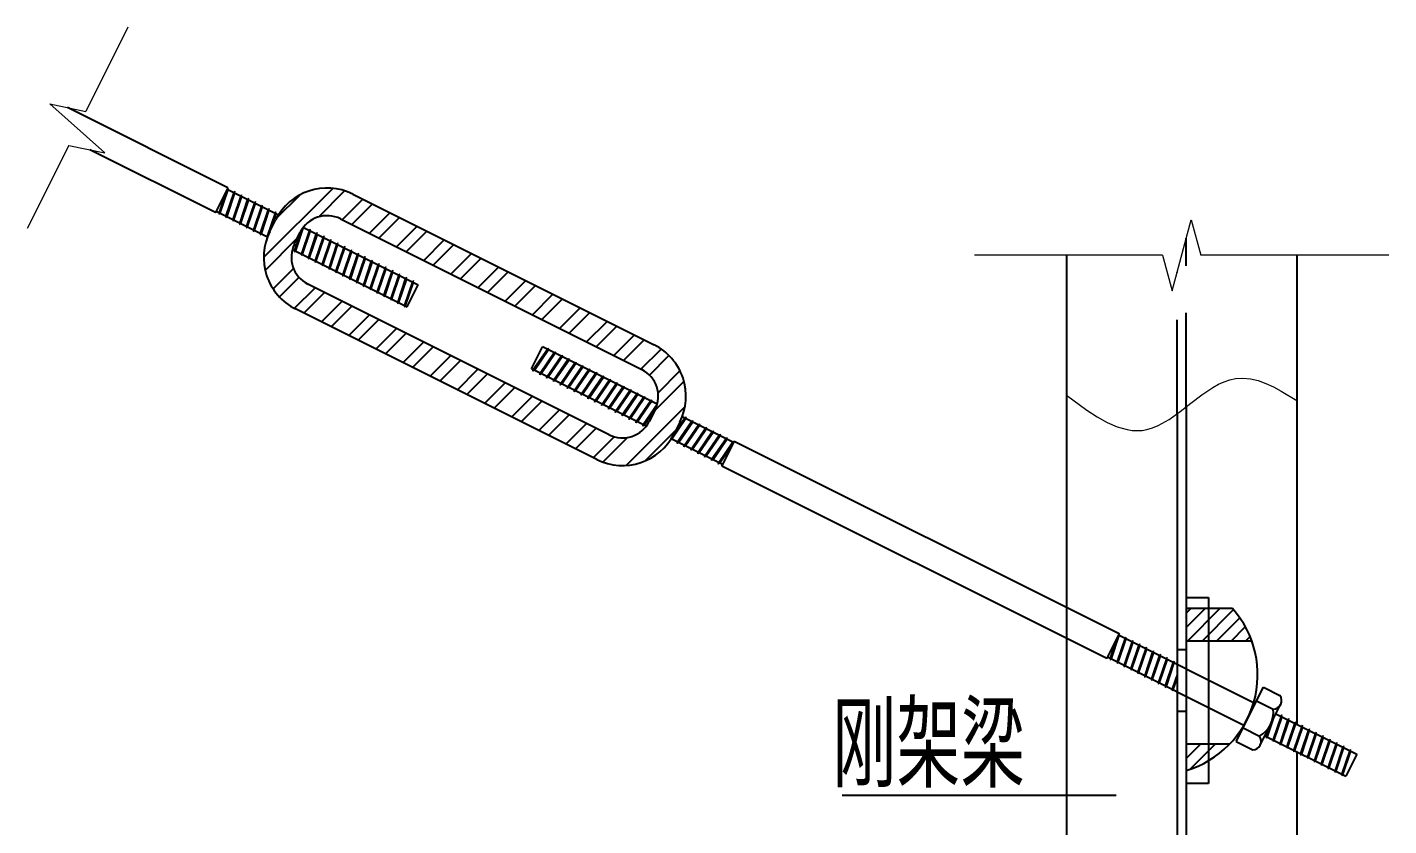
# Model space of a CAD drawing. Extents: x 8844666 to 9156203, y 1662182 to 2655606.
# Drawn here: x 8932728 to 8939976, y 2094473 to 2098723 of the extents above; entities that cross this region are included whole.
import ezdxf
from ezdxf.enums import TextEntityAlignment as Align

# ---------------------------------------------------------------- set-up
doc = ezdxf.new("R2010")
doc.units = 0
doc.header["$LTSCALE"] = 1000
doc.header["$MEASUREMENT"] = 0
doc.linetypes.add('CONTINUOUS1', pattern=[0])
doc.linetypes.add('DASHED', pattern=[0.75, 0.5, -0.25])
for name, color, linetype in [('003_THICK', 7, 'CONTINUOUS1'), ('LAYER4', 4, 'CONTINUOUS'), ('PUB_TEXT', 7, 'CONTINUOUS'), ('刚架', 2, 'CONTINUOUS'), ('填充', 8, 'CONTINUOUS'), ('支撑', 4, 'CONTINUOUS'), ('板', 4, 'CONTINUOUS')]:
    doc.layers.add(name, color=color, linetype=linetype)
doc.layers.add('Z-详图标注', color=3, linetype='CONTINUOUS', lineweight=18)
doc.layers.add('标注', color=4, linetype='CONTINUOUS', lineweight=20)
doc.styles.add('TSSD_DIMENSION', font='atssdeng.shx', dxfattribs={"width": 0.7, "bigfont": 'atssdchn.shx'})

# ---------------------------------------------------------------- blocks, each defined once
blk = doc.blocks.new('*X9')
at = {"layer": '填充', "linetype": 'Continuous'}
for p, q in [((14993658.8, -92297.5), (14993763.4, -92193)), ((14993702.8, -92328.6), (14993804.4, -92227)), ((14993730.5, -92513), (14993882.2, -92361.3)), ((14993747.5, -92421), (14993861.4, -92307)), ((14993582.8, -92797.8), (14993886.9, -92493.7)), ((14993409.9, -92758.6), (14993519.2, -92649.2)), ((14993462.5, -92781), (14993591, -92652.4)), ((14993682.4, -92773.2), (14993840.4, -92615.3))]:
    blk.add_line(p, q, dxfattribs=at)
blk = doc.blocks.new('*X10')
at = {"layer": '填充', "linetype": 'Continuous'}
for p, q in [((14991695.3, -91715.5), (14992053.9, -91356.9)), ((14991979.9, -91505.9), (14992115.8, -91370)), ((14991761.7, -91512), (14991882.3, -91391.4)), ((14992103.2, -91519.7), (14992210.5, -91412.4)), ((14992153.2, -91544.7), (14992247, -91450.9)), ((14991702.2, -91783.6), (14991869.3, -91616.5)), ((14991743.3, -91879.6), (14991849.7, -91773.2)), ((14991776.3, -91921.6), (14991878.4, -91819.5)), ((14991854.6, -91980.4), (14991961.6, -91873.5)), ((14991904.2, -92005.8), (14991957.2, -91952.8))]:
    blk.add_line(p, q, dxfattribs=at)
blk = doc.blocks.new('*X11')
at = {"layer": '填充', "linetype": 'Continuous'}
for p, q in [((14992247, -91450.9), (14992260.5, -91437.4)), ((14992244.6, -91590.4), (14992352, -91483.1)), ((14992294.6, -91615.4), (14992402, -91508.1)), ((14992386, -91661.1), (14992493.4, -91553.8)), ((14992436, -91686.1), (14992543.4, -91578.8)), ((14992527.5, -91731.8), (14992634.8, -91624.5)), ((14992577.5, -91756.8), (14992684.8, -91649.5)), ((14992668.9, -91802.6), (14992776.2, -91695.2)), ((14992718.9, -91827.6), (14992826.2, -91720.2)), ((14992810.3, -91873.3), (14992917.6, -91765.9)), ((14992860.3, -91898.3), (14992967.6, -91790.9)), ((14992951.7, -91944), (14993059.1, -91836.6)), ((14993001.7, -91969), (14993109.1, -91861.6)), ((14991957.2, -91952.8), (14992011.6, -91898.5)), ((14991995.7, -92051.5), (14992103, -91944.2)), ((14993093.2, -92014.7), (14993200.5, -91907.4)), ((14993143.2, -92039.7), (14993250.5, -91932.4)), ((14992045.7, -92076.5), (14992153, -91969.2)), ((14992137.1, -92122.2), (14992244.4, -92014.9)), ((14993234.6, -92085.4), (14993341.9, -91978.1)), ((14993284.6, -92110.4), (14993391.9, -92003.1)), ((14992187.1, -92147.2), (14992294.4, -92039.9)), ((14992278.5, -92192.9), (14992385.8, -92085.6)), ((14993376, -92156.1), (14993483.3, -92048.8)), ((14993426, -92181.1), (14993533.3, -92073.8)), ((14992328.5, -92217.9), (14992435.8, -92110.6)), ((14992419.9, -92263.7), (14992527.2, -92156.3)), ((14993517.4, -92226.8), (14993624.7, -92119.5)), ((14993567.4, -92251.8), (14993674.7, -92144.5)), ((14992469.9, -92288.7), (14992577.2, -92181.3)), ((14992561.3, -92334.4), (14992668.7, -92227)), ((14992611.3, -92359.4), (14992718.7, -92252)), ((14992702.8, -92405.1), (14992810.1, -92297.7)), ((14992752.8, -92430.1), (14992860.1, -92322.7)), ((14992844.2, -92475.8), (14992951.5, -92368.5)), ((14992894.2, -92500.8), (14993001.5, -92393.5)), ((14992985.6, -92546.5), (14993092.9, -92439.2)), ((14993035.6, -92571.5), (14993142.9, -92464.2)), ((14993127, -92617.2), (14993234.4, -92509.9)), ((14993177, -92642.2), (14993284.4, -92534.9)), ((14993268.4, -92687.9), (14993375.8, -92580.6)), ((14993318.4, -92712.9), (14993425.8, -92605.6))]:
    blk.add_line(p, q, dxfattribs=at)
blk = doc.blocks.new('A$C3B5F1999')
at = {"layer": '板', "lineweight": -3}
h = blk.add_hatch(dxfattribs=at)
h.set_pattern_fill('ANSI31', color=256, scale=11.25, style=0)
h.set_pattern_definition([(225, (1544786.093, 1161578.04), (25.25697034, -25.25697034), [])])
h.paths.add_polyline_path([(227.3, 494.1, 0.095394), (160.5, 606.6), (0, 606.6), (0, 494.1)])
h.paths.add_polyline_path([(0, 135.7), (0, 44.9, 0.128822), (150.1, 135.7)])
for p, q in [((0, 645.3), (76.8, 645.3)), ((0, 645.3), (0, 0)), ((76.8, 645.3), (76.8, 0)), ((160.5, 606.6), (0, 606.6)), ((160.5, 606.6), (0, 606.6)), ((227.3, 494.1), (0, 494.1)), ((150.1, 135.7), (0, 135.7)), ((76.8, 0), (0, 0))]:
    blk.add_line(p, q, dxfattribs=at)
blk.add_arc((-98.2, 376.8), 346.1, 286.4909, 41.6183, dxfattribs=at)

msp = doc.modelspace()

# ---------------------------------------------------------------- linework, layer by layer
at = {"layer": '003_THICK'}
msp.add_line((8939163.9, 2094921.2), (8939308.5, 2095210.4), dxfattribs=at)
at = {"layer": 'LAYER4'}
for p, q in [((8934461.8, 2097834.6), (8936065.1, 2097032.9)), ((8934019.4, 2097635.5), (8934050.3, 2097697.5)), ((8934396, 2097702.9), (8935999.3, 2096901.3)), ((8934151, 2097569.7), (8934182, 2097631.6)), ((8935825.7, 2096554), (8934222.3, 2097355.7)), ((8935759.9, 2096422.4), (8934156.5, 2097224.1)), ((8936070.6, 2096687.3), (8936039.7, 2096625.4)), ((8936202.3, 2096621.5), (8936171.3, 2096559.5))]:
    msp.add_line(p, q, dxfattribs=at)
for centre, major_axis, start_param, end_param in [((8934324.6, 2097560.3), (306.7, 1.5), 1.102288, 2.673084), ((8934324.6, 2097560.3), (159.5, 0.8), 1.101915, 2.672711), ((8934293.7, 2097498.3), (306.7, 0.1), 2.677499, 4.248296), ((8934293.7, 2097498.3), (159.5, 1.6), 2.667643, 4.238439), ((8935928, 2096758.6), (-306.7, 2.1), 2.684766, 4.255563), ((8935928, 2096758.6), (159.5, 1.9), -0.475415, 1.095381), ((8935897, 2096696.7), (-159.5, 2.2), 1.1208, 2.691597), ((8935897, 2096696.7), (-306.7, 1), 1.110269, 2.681065)]:
    msp.add_ellipse(centre, major_axis=major_axis, ratio=1, start_param=start_param, end_param=end_param, dxfattribs=at)
at = {"layer": 'PUB_TEXT'}
msp.add_line((8937066.6, 2094635.4), (8938524.8, 2094635.4), dxfattribs=at)
at = {"layer": '刚架', "color": 5, "linetype": 'DASHED'}
for p, q in [((8938897.7, 2096702.6), (8938897.7, 2097600.9)), ((8938848.6, 2096665.4), (8938848.6, 2097417.8)), ((8938259.8, 2095636.3), (8938259.8, 2095471.7)), ((8938848.6, 2095410.9), (8938897.7, 2095410.9)), ((8938848.6, 2095083.8), (8938897.7, 2095083.8))]:
    msp.add_line(p, q, dxfattribs=at)
at = {"layer": '刚架', "linetype": 'Continuous'}
for p, q in [((8938259.8, 2097509.4), (8938259.8, 2095636.3)), ((8939486.5, 2097509.4), (8939486.5, 2095013.8)), ((8938848.6, 2096665.4), (8938848.6, 2091128.9)), ((8938897.7, 2096702.6), (8938897.7, 2091166.2)), ((8938259.8, 2095471.7), (8938259.8, 2093644.5)), ((8939486.5, 2094867.5), (8939486.5, 2093644.5))]:
    msp.add_line(p, q, dxfattribs=at)
at = {"layer": '支撑', "linetype": 'Continuous'}
for p, q in [((8933796.4, 2097868), (8932942, 2098295.2)), ((8933730.6, 2097736.3), (8933061.3, 2098071)), ((8933796.4, 2097868), (8933730.6, 2097736.3)), ((8933792.8, 2097860.7), (8934065.5, 2097724.3)), ((8933734.3, 2097743.6), (8934007, 2097607.3)), ((8934198.5, 2097657.8), (8934809.5, 2097352.3)), ((8934139.9, 2097540.8), (8934751, 2097235.3)), ((8934751, 2097235.3), (8934809.5, 2097352.3)), ((8935412.2, 2096904.7), (8935470.7, 2097021.7)), ((8936081.7, 2096716.2), (8935470.7, 2097021.7)), ((8936023.2, 2096599.2), (8935412.2, 2096904.7)), ((8936487.4, 2096513.4), (8936214.7, 2096649.7)), ((8936428.9, 2096396.3), (8936156.2, 2096532.7)), ((8936491, 2096520.7), (8936425.2, 2096389)), ((8936491, 2096520.7), (8938540.3, 2095496)), ((8936425.2, 2096389), (8938474.5, 2095364.4)), ((8938540.3, 2095496), (8938474.5, 2095364.4)), ((8938536.7, 2095488.7), (8939265.4, 2095124.3)), ((8938478.2, 2095371.7), (8939206.9, 2095007.3)), ((8939308.5, 2095210.4), (8939396.3, 2095166.5)), ((8939272.3, 2095138.1), (8939360.1, 2095094.2)), ((8939291.7, 2094902.5), (8939400.1, 2095119.4)), ((8939375.2, 2095069.5), (8939805.6, 2094854.2)), ((8939200, 2094993.5), (8939287.8, 2094949.6)), ((8939163.9, 2094921.2), (8939251.7, 2094877.3)), ((8939316.7, 2094952.4), (8939747.1, 2094737.2)), ((8939805.6, 2094854.2), (8939747.1, 2094737.2))]:
    msp.add_line(p, q, dxfattribs=at)
for centre, major_axis, start_param, end_param in [((8939359.4, 2095139.8), (-45.6, 0.6), 1.599742, 3.782994), ((8939215.8, 2095076), (-145.4, 3.9), 2.115145, 3.294365), ((8939250.9, 2094922.9), (-45.6, 0.6), 1.599742, 3.782994)]:
    msp.add_ellipse(centre, major_axis=major_axis, ratio=1, start_param=start_param, end_param=end_param, dxfattribs=at)
at = {"layer": '标注'}
for p, q in [((8933264.3, 2098722.8), (8933040.5, 2098275)), ((8933141.6, 2098054.5), (8932848.7, 2098314.3)), ((8932848.7, 2098314.3), (8933040.5, 2098275)), ((8932949.8, 2098093.8), (8932728.5, 2097651.1)), ((8932949.8, 2098093.8), (8933141.6, 2098054.5)), ((8938822.5, 2097320.3), (8938923.8, 2097698.4)), ((8938923.8, 2097698.4), (8938974.5, 2097509.4)), ((8938771.8, 2097509.4), (8937770.7, 2097509.4)), ((8938771.8, 2097509.4), (8938822.5, 2097320.3)), ((8939975.6, 2097509.4), (8938974.5, 2097509.4))]:
    msp.add_line(p, q, dxfattribs=at)
at = {"layer": '标注', "linetype": 'Continuous'}
for p, q in [((8933783.1, 2097841.4), (8933747.8, 2097736.8)), ((8933796.4, 2097868), (8933748.9, 2097727.2)), ((8933797.5, 2097858.3), (8933755.2, 2097733.1)), ((8933826.7, 2097843.7), (8933784.4, 2097718.5)), ((8933833, 2097849.7), (8933785.5, 2097708.9)), ((8933834.1, 2097840), (8933791.8, 2097714.9)), ((8933797.5, 2097858.3), (8933796.4, 2097868)), ((8933863.3, 2097825.4), (8933821, 2097700.3)), ((8933869.6, 2097831.4), (8933822, 2097690.6)), ((8933826.7, 2097843.7), (8933833, 2097849.7)), ((8933870.6, 2097821.7), (8933828.4, 2097696.6)), ((8933834.1, 2097840), (8933833, 2097849.7)), ((8933863.3, 2097825.4), (8933869.6, 2097831.4)), ((8933870.6, 2097821.7), (8933869.6, 2097831.4)), ((8933730.6, 2097736.3), (8933737.9, 2097741.8)), ((8933899.8, 2097807.1), (8933857.6, 2097682)), ((8933906.2, 2097813.1), (8933858.6, 2097672.3)), ((8933907.2, 2097803.4), (8933864.9, 2097678.3)), ((8933936.4, 2097788.8), (8933894.1, 2097663.7)), ((8933942.7, 2097794.8), (8933895.2, 2097654)), ((8933899.8, 2097807.1), (8933906.2, 2097813.1)), ((8933943.8, 2097785.2), (8933901.5, 2097660)), ((8933907.2, 2097803.4), (8933906.2, 2097813.1)), ((8933973, 2097770.6), (8933930.7, 2097645.4)), ((8933979.3, 2097776.5), (8933931.8, 2097635.7)), ((8933936.4, 2097788.8), (8933942.7, 2097794.8)), ((8933980.4, 2097766.9), (8933938.1, 2097641.7)), ((8933943.8, 2097785.2), (8933942.7, 2097794.8)), ((8934009.5, 2097752.3), (8933967.3, 2097627.1)), ((8934015.9, 2097758.3), (8933968.3, 2097617.5)), ((8933973, 2097770.6), (8933979.3, 2097776.5)), ((8934016.9, 2097748.6), (8933974.7, 2097623.4)), ((8933980.4, 2097766.9), (8933979.3, 2097776.5)), ((8934009.5, 2097752.3), (8934015.9, 2097758.3)), ((8934016.9, 2097748.6), (8934015.9, 2097758.3)), ((8933747.8, 2097736.8), (8933748.9, 2097727.2)), ((8933748.9, 2097727.2), (8933755.2, 2097733.1)), ((8933784.4, 2097718.5), (8933785.5, 2097708.9)), ((8933785.5, 2097708.9), (8933791.8, 2097714.9)), ((8933821, 2097700.3), (8933822, 2097690.6)), ((8933822, 2097690.6), (8933828.4, 2097696.6)), ((8933857.6, 2097682), (8933858.6, 2097672.3)), ((8933858.6, 2097672.3), (8933864.9, 2097678.3)), ((8934046.1, 2097734), (8934003.9, 2097608.8)), ((8934052.4, 2097740), (8934011.1, 2097617.6)), ((8934053.5, 2097730.3), (8934025.9, 2097648.6)), ((8934046.1, 2097734), (8934052.4, 2097740)), ((8934053.5, 2097730.3), (8934052.4, 2097740)), ((8933894.1, 2097663.7), (8933895.2, 2097654)), ((8933895.2, 2097654), (8933901.5, 2097660)), ((8933930.7, 2097645.4), (8933931.8, 2097635.7)), ((8933931.8, 2097635.7), (8933938.1, 2097641.7)), ((8933967.3, 2097627.1), (8933968.3, 2097617.5)), ((8933968.3, 2097617.5), (8933974.7, 2097623.4)), ((8934003.9, 2097608.8), (8934004.7, 2097601.1)), ((8934183.6, 2097634.6), (8934150.1, 2097535.7)), ((8934193.3, 2097650.8), (8934151.2, 2097526)), ((8934199.8, 2097657.2), (8934157.5, 2097532)), ((8934229, 2097642.6), (8934186.7, 2097517.4)), ((8934235.3, 2097648.5), (8934187.8, 2097507.7)), ((8934236.4, 2097638.9), (8934194.1, 2097513.7)), ((8934199.8, 2097657.2), (8934199.6, 2097659.2)), ((8934265.5, 2097624.3), (8934223.3, 2097499.1)), ((8934271.9, 2097630.3), (8934224.3, 2097489.4)), ((8934229, 2097642.6), (8934235.3, 2097648.5)), ((8934272.9, 2097620.6), (8934230.7, 2097495.4)), ((8934236.4, 2097638.9), (8934235.3, 2097648.5)), ((8934302.1, 2097606), (8934259.9, 2097480.8)), ((8934308.5, 2097612), (8934260.9, 2097471.2)), ((8934265.5, 2097624.3), (8934271.9, 2097630.3)), ((8934309.5, 2097602.3), (8934267.2, 2097477.1)), ((8934272.9, 2097620.6), (8934271.9, 2097630.3)), ((8934302.1, 2097606), (8934308.5, 2097612)), ((8934309.5, 2097602.3), (8934308.5, 2097612)), ((8934150.1, 2097535.7), (8934151.2, 2097526)), ((8934151.2, 2097526), (8934157.5, 2097532)), ((8934338.7, 2097587.7), (8934296.4, 2097462.5)), ((8934345, 2097593.7), (8934297.5, 2097452.9)), ((8934346.1, 2097584), (8934303.8, 2097458.9)), ((8934375.3, 2097569.4), (8934333, 2097444.3)), ((8934381.6, 2097575.4), (8934334.1, 2097434.6)), ((8934338.7, 2097587.7), (8934345, 2097593.7)), ((8934382.6, 2097565.7), (8934340.4, 2097440.6)), ((8934346.1, 2097584), (8934345, 2097593.7)), ((8934411.8, 2097551.1), (8934369.6, 2097426)), ((8934418.2, 2097557.1), (8934370.6, 2097416.3)), ((8934375.3, 2097569.4), (8934381.6, 2097575.4)), ((8934419.2, 2097547.4), (8934377, 2097422.3)), ((8934382.6, 2097565.7), (8934381.6, 2097575.4)), ((8934448.4, 2097532.8), (8934406.1, 2097407.7)), ((8934454.7, 2097538.8), (8934407.2, 2097398)), ((8934411.8, 2097551.1), (8934418.2, 2097557.1)), ((8934455.8, 2097529.2), (8934413.5, 2097404)), ((8934419.2, 2097547.4), (8934418.2, 2097557.1)), ((8934448.4, 2097532.8), (8934454.7, 2097538.8)), ((8934455.8, 2097529.2), (8934454.7, 2097538.8)), ((8934186.7, 2097517.4), (8934187.8, 2097507.7)), ((8934187.8, 2097507.7), (8934194.1, 2097513.7)), ((8934223.3, 2097499.1), (8934224.3, 2097489.4)), ((8934224.3, 2097489.4), (8934230.7, 2097495.4)), ((8934259.9, 2097480.8), (8934260.9, 2097471.2)), ((8934260.9, 2097471.2), (8934267.2, 2097477.1)), ((8934296.4, 2097462.5), (8934297.5, 2097452.9)), ((8934297.5, 2097452.9), (8934303.8, 2097458.9)), ((8934485, 2097514.6), (8934442.7, 2097389.4)), ((8934491.3, 2097520.5), (8934443.8, 2097379.7)), ((8934492.4, 2097510.9), (8934450.1, 2097385.7)), ((8934521.6, 2097496.3), (8934479.3, 2097371.1)), ((8934527.9, 2097502.2), (8934480.3, 2097361.4)), ((8934485, 2097514.6), (8934491.3, 2097520.5)), ((8934528.9, 2097492.6), (8934486.7, 2097367.4)), ((8934492.4, 2097510.9), (8934491.3, 2097520.5)), ((8934558.1, 2097478), (8934515.9, 2097352.8)), ((8934564.5, 2097484), (8934516.9, 2097343.2)), ((8934521.6, 2097496.3), (8934527.9, 2097502.2)), ((8934565.5, 2097474.3), (8934523.2, 2097349.1)), ((8934528.9, 2097492.6), (8934527.9, 2097502.2)), ((8934594.7, 2097459.7), (8934552.4, 2097334.5)), ((8934601, 2097465.7), (8934553.5, 2097324.9)), ((8934558.1, 2097478), (8934564.5, 2097484)), ((8934602.1, 2097456), (8934559.8, 2097330.8)), ((8934565.5, 2097474.3), (8934564.5, 2097484)), ((8934594.7, 2097459.7), (8934601, 2097465.7)), ((8934602.1, 2097456), (8934601, 2097465.7)), ((8934333, 2097444.3), (8934334.1, 2097434.6)), ((8934334.1, 2097434.6), (8934340.4, 2097440.6)), ((8934369.6, 2097426), (8934370.6, 2097416.3)), ((8934370.6, 2097416.3), (8934377, 2097422.3)), ((8934406.1, 2097407.7), (8934407.2, 2097398)), ((8934407.2, 2097398), (8934413.5, 2097404)), ((8934442.7, 2097389.4), (8934443.8, 2097379.7)), ((8934443.8, 2097379.7), (8934450.1, 2097385.7)), ((8934631.3, 2097441.4), (8934589, 2097316.3)), ((8934637.6, 2097447.4), (8934590.1, 2097306.6)), ((8934638.7, 2097437.7), (8934596.4, 2097312.6)), ((8934667.8, 2097423.1), (8934625.6, 2097298)), ((8934674.2, 2097429.1), (8934626.6, 2097288.3)), ((8934631.3, 2097441.4), (8934637.6, 2097447.4)), ((8934675.2, 2097419.4), (8934633, 2097294.3)), ((8934638.7, 2097437.7), (8934637.6, 2097447.4)), ((8934704.4, 2097404.8), (8934662.2, 2097279.7)), ((8934710.7, 2097410.8), (8934663.2, 2097270)), ((8934667.8, 2097423.1), (8934674.2, 2097429.1)), ((8934711.8, 2097401.1), (8934669.5, 2097276)), ((8934675.2, 2097419.4), (8934674.2, 2097429.1)), ((8934741, 2097386.6), (8934698.7, 2097261.4)), ((8934747.3, 2097392.5), (8934699.8, 2097251.7)), ((8934704.4, 2097404.8), (8934710.7, 2097410.8)), ((8934748.4, 2097382.9), (8934706.1, 2097257.7)), ((8934711.8, 2097401.1), (8934710.7, 2097410.8)), ((8934741, 2097386.6), (8934747.3, 2097392.5)), ((8934748.4, 2097382.9), (8934747.3, 2097392.5)), ((8934479.3, 2097371.1), (8934480.3, 2097361.4)), ((8934480.3, 2097361.4), (8934486.7, 2097367.4)), ((8934515.9, 2097352.8), (8934516.9, 2097343.2)), ((8934516.9, 2097343.2), (8934523.2, 2097349.1)), ((8934552.4, 2097334.5), (8934553.5, 2097324.9)), ((8934553.5, 2097324.9), (8934559.8, 2097330.8)), ((8934589, 2097316.3), (8934590.1, 2097306.6)), ((8934590.1, 2097306.6), (8934596.4, 2097312.6)), ((8934777.6, 2097368.3), (8934735.3, 2097243.1)), ((8934783.9, 2097374.2), (8934736.3, 2097233.4)), ((8934784.9, 2097364.6), (8934742.7, 2097239.4)), ((8934777.6, 2097368.3), (8934783.9, 2097374.2)), ((8934784.9, 2097364.6), (8934783.9, 2097374.2)), ((8934625.6, 2097298), (8934626.6, 2097288.3)), ((8934626.6, 2097288.3), (8934633, 2097294.3)), ((8934662.2, 2097279.7), (8934663.2, 2097270)), ((8934663.2, 2097270), (8934669.5, 2097276)), ((8934698.7, 2097261.4), (8934699.8, 2097251.7)), ((8934699.8, 2097251.7), (8934706.1, 2097257.7)), ((8934735.3, 2097243.1), (8934736.3, 2097233.4)), ((8934736.3, 2097233.4), (8934742.7, 2097239.4)), ((8935503.6, 2097014.4), (8935419.5, 2096891.9)), ((8935495.2, 2097009.4), (8935420.5, 2096900.5)), ((8935502.6, 2097005.7), (8935427.8, 2096896.8)), ((8935540.2, 2096996.1), (8935456.1, 2096873.6)), ((8935531.8, 2096991.1), (8935457, 2096882.2)), ((8935539.2, 2096987.5), (8935464.4, 2096878.5)), ((8935576.7, 2096977.8), (8935492.6, 2096855.3)), ((8935568.4, 2096972.9), (8935493.6, 2096864)), ((8935495.2, 2097009.4), (8935503.6, 2097014.4)), ((8935575.8, 2096969.2), (8935501, 2096860.3)), ((8935502.6, 2097005.7), (8935503.6, 2097014.4)), ((8935613.3, 2096959.5), (8935529.2, 2096837)), ((8935604.9, 2096954.6), (8935530.2, 2096845.7)), ((8935531.8, 2096991.1), (8935540.2, 2096996.1)), ((8935612.3, 2096950.9), (8935537.6, 2096842)), ((8935539.2, 2096987.5), (8935540.2, 2096996.1)), ((8935568.4, 2096972.9), (8935576.7, 2096977.8)), ((8935575.8, 2096969.2), (8935576.7, 2096977.8)), ((8935604.9, 2096954.6), (8935613.3, 2096959.5)), ((8935612.3, 2096950.9), (8935613.3, 2096959.5)), ((8935419.5, 2096891.9), (8935420.5, 2096900.5)), ((8935427.8, 2096896.8), (8935419.5, 2096891.9)), ((8935456.1, 2096873.6), (8935457, 2096882.2)), ((8935464.4, 2096878.5), (8935456.1, 2096873.6)), ((8935649.9, 2096941.2), (8935565.8, 2096818.7)), ((8935641.5, 2096936.3), (8935566.8, 2096827.4)), ((8935648.9, 2096932.6), (8935574.1, 2096823.7)), ((8935686.5, 2096923), (8935602.3, 2096800.4)), ((8935678.1, 2096918), (8935603.3, 2096809.1)), ((8935685.5, 2096914.3), (8935610.7, 2096805.4)), ((8935723, 2096904.7), (8935638.9, 2096782.2)), ((8935714.7, 2096899.7), (8935639.9, 2096790.8)), ((8935641.5, 2096936.3), (8935649.9, 2096941.2)), ((8935722, 2096896), (8935647.3, 2096787.1)), ((8935648.9, 2096932.6), (8935649.9, 2096941.2)), ((8935759.6, 2096886.4), (8935675.5, 2096763.9)), ((8935751.2, 2096881.4), (8935676.5, 2096772.5)), ((8935678.1, 2096918), (8935686.5, 2096923)), ((8935758.6, 2096877.7), (8935683.9, 2096768.8)), ((8935685.5, 2096914.3), (8935686.5, 2096923)), ((8935714.7, 2096899.7), (8935723, 2096904.7)), ((8935722, 2096896), (8935723, 2096904.7)), ((8935751.2, 2096881.4), (8935759.6, 2096886.4)), ((8935758.6, 2096877.7), (8935759.6, 2096886.4)), ((8935492.6, 2096855.3), (8935493.6, 2096864)), ((8935501, 2096860.3), (8935492.6, 2096855.3)), ((8935529.2, 2096837), (8935530.2, 2096845.7)), ((8935537.6, 2096842), (8935529.2, 2096837)), ((8935565.8, 2096818.7), (8935566.8, 2096827.4)), ((8935574.1, 2096823.7), (8935565.8, 2096818.7)), ((8935602.3, 2096800.4), (8935603.3, 2096809.1)), ((8935610.7, 2096805.4), (8935602.3, 2096800.4)), ((8935796.2, 2096868.1), (8935712.1, 2096745.6)), ((8935787.8, 2096863.1), (8935713, 2096754.2)), ((8935795.2, 2096859.5), (8935720.4, 2096750.5)), ((8935832.7, 2096849.8), (8935748.6, 2096727.3)), ((8935824.4, 2096844.9), (8935749.6, 2096736)), ((8935831.8, 2096841.2), (8935757, 2096732.3)), ((8935869.3, 2096831.5), (8935785.2, 2096709)), ((8935861, 2096826.6), (8935786.2, 2096717.7)), ((8935787.8, 2096863.1), (8935796.2, 2096868.1)), ((8935868.3, 2096822.9), (8935793.6, 2096714)), ((8935795.2, 2096859.5), (8935796.2, 2096868.1)), ((8935905.9, 2096813.2), (8935821.8, 2096690.7)), ((8935897.5, 2096808.3), (8935822.8, 2096699.4)), ((8935824.4, 2096844.9), (8935832.7, 2096849.8)), ((8935904.9, 2096804.6), (8935830.1, 2096695.7)), ((8935831.8, 2096841.2), (8935832.7, 2096849.8)), ((8935861, 2096826.6), (8935869.3, 2096831.5)), ((8935868.3, 2096822.9), (8935869.3, 2096831.5)), ((8935897.5, 2096808.3), (8935905.9, 2096813.2)), ((8935904.9, 2096804.6), (8935905.9, 2096813.2)), ((8938980.8, 2096766.2), (8939039.5, 2096805.7)), ((8939039.5, 2096805.7), (8939069.1, 2096822.4)), ((8939069.1, 2096822.4), (8939098.9, 2096836.3)), ((8939098.9, 2096836.3), (8939129, 2096846.8)), ((8939129, 2096846.8), (8939159.3, 2096853.5)), ((8939159.3, 2096853.5), (8939199, 2096856)), ((8939199, 2096856), (8939239.2, 2096851.9)), ((8939239.2, 2096851.9), (8939279.7, 2096842.1)), ((8939279.7, 2096842.1), (8939320.6, 2096827.4)), ((8939320.6, 2096827.4), (8939361.8, 2096808.6)), ((8939361.8, 2096808.6), (8939403.2, 2096786.6)), ((8935638.9, 2096782.2), (8935639.9, 2096790.8)), ((8935647.3, 2096787.1), (8935638.9, 2096782.2)), ((8935675.5, 2096763.9), (8935676.5, 2096772.5)), ((8935683.9, 2096768.8), (8935675.5, 2096763.9)), ((8935712.1, 2096745.6), (8935713, 2096754.2)), ((8935720.4, 2096750.5), (8935712.1, 2096745.6)), ((8935748.6, 2096727.3), (8935749.6, 2096736)), ((8935757, 2096732.3), (8935748.6, 2096727.3)), ((8935942.5, 2096795), (8935858.3, 2096672.4)), ((8935934.1, 2096790), (8935859.3, 2096681.1)), ((8935941.5, 2096786.3), (8935866.7, 2096677.4)), ((8935979, 2096776.7), (8935894.9, 2096654.2)), ((8935970.7, 2096771.7), (8935895.9, 2096662.8)), ((8935978.1, 2096768), (8935903.3, 2096659.1)), ((8936015.6, 2096758.4), (8935931.5, 2096635.9)), ((8936007.2, 2096753.4), (8935932.5, 2096644.5)), ((8935934.1, 2096790), (8935942.5, 2096795)), ((8936014.6, 2096749.7), (8935939.9, 2096640.8)), ((8935941.5, 2096786.3), (8935942.5, 2096795)), ((8936052.2, 2096740.1), (8935968.1, 2096617.6)), ((8936043.8, 2096735.1), (8935969, 2096626.2)), ((8935970.7, 2096771.7), (8935979, 2096776.7)), ((8936051.2, 2096731.4), (8935976.4, 2096622.5)), ((8935978.1, 2096768), (8935979, 2096776.7)), ((8936007.2, 2096753.4), (8936015.6, 2096758.4)), ((8936014.6, 2096749.7), (8936015.6, 2096758.4)), ((8936043.8, 2096735.1), (8936052.2, 2096740.1)), ((8936051.2, 2096731.4), (8936052.2, 2096740.1)), ((8938259.8, 2096765), (8938368.9, 2096684.4)), ((8938922.6, 2096721.9), (8938980.8, 2096766.2)), ((8939403.2, 2096786.6), (8939486.5, 2096736)), ((8935785.2, 2096709), (8935786.2, 2096717.7)), ((8935793.6, 2096714), (8935785.2, 2096709)), ((8935821.8, 2096690.7), (8935822.8, 2096699.4)), ((8935830.1, 2096695.7), (8935821.8, 2096690.7)), ((8935858.3, 2096672.4), (8935859.3, 2096681.1)), ((8935866.7, 2096677.4), (8935858.3, 2096672.4)), ((8935894.9, 2096654.2), (8935895.9, 2096662.8)), ((8935903.3, 2096659.1), (8935894.9, 2096654.2)), ((8936079.2, 2096707.9), (8936004.6, 2096599.3)), ((8936080.4, 2096716.9), (8936005.6, 2096608)), ((8936072.1, 2096690.4), (8936013, 2096604.3)), ((8936080.4, 2096716.9), (8936082.2, 2096717.9)), ((8938368.9, 2096684.4), (8938423.1, 2096649.2)), ((8938806.3, 2096635.9), (8938864.5, 2096677)), ((8938864.5, 2096677), (8938922.6, 2096721.9)), ((8935931.5, 2096635.9), (8935932.5, 2096644.5)), ((8935939.9, 2096640.8), (8935931.5, 2096635.9)), ((8935968.1, 2096617.6), (8935969, 2096626.2)), ((8935976.4, 2096622.5), (8935968.1, 2096617.6)), ((8936004.6, 2096599.3), (8936005.6, 2096608)), ((8936013, 2096604.3), (8936004.6, 2096599.3)), ((8936234.1, 2096640), (8936159.3, 2096531.1)), ((8936235, 2096648.7), (8936162, 2096542.2)), ((8936226.7, 2096643.7), (8936177.8, 2096572.6)), ((8936271.6, 2096630.4), (8936187.5, 2096507.9)), ((8936263.2, 2096625.4), (8936188.5, 2096516.5)), ((8936270.6, 2096621.7), (8936195.9, 2096512.8)), ((8936308.2, 2096612.1), (8936224.1, 2096489.6)), ((8936299.8, 2096607.1), (8936225, 2096498.2)), ((8936226.7, 2096643.7), (8936235, 2096648.7)), ((8936307.2, 2096603.4), (8936232.4, 2096494.5)), ((8936234.1, 2096640), (8936235, 2096648.7)), ((8936344.8, 2096593.8), (8936260.6, 2096471.3)), ((8936336.4, 2096588.9), (8936261.6, 2096479.9)), ((8936263.2, 2096625.4), (8936271.6, 2096630.4)), ((8936343.8, 2096585.2), (8936269, 2096476.3)), ((8936270.6, 2096621.7), (8936271.6, 2096630.4)), ((8936299.8, 2096607.1), (8936308.2, 2096612.1)), ((8936307.2, 2096603.4), (8936308.2, 2096612.1)), ((8936336.4, 2096588.9), (8936344.8, 2096593.8)), ((8936343.8, 2096585.2), (8936344.8, 2096593.8)), ((8938423.1, 2096649.2), (8938477.1, 2096619.4)), ((8938477.1, 2096619.4), (8938530.7, 2096596.3)), ((8938530.7, 2096596.3), (8938583.8, 2096581.4)), ((8938662.6, 2096577.5), (8938688.6, 2096581.8)), ((8938688.6, 2096581.8), (8938718.2, 2096590.4)), ((8938718.2, 2096590.4), (8938747.7, 2096602.7)), ((8938747.7, 2096602.7), (8938806.3, 2096635.9)), ((8936159.3, 2096531.1), (8936152.6, 2096527.1)), ((8936187.5, 2096507.9), (8936188.5, 2096516.5)), ((8936195.9, 2096512.8), (8936187.5, 2096507.9)), ((8936381.3, 2096575.5), (8936297.2, 2096453)), ((8936373, 2096570.6), (8936298.2, 2096461.7)), ((8936380.3, 2096566.9), (8936305.6, 2096458)), ((8936417.9, 2096557.2), (8936333.8, 2096434.7)), ((8936409.5, 2096552.3), (8936334.8, 2096443.4)), ((8936416.9, 2096548.6), (8936342.2, 2096439.7)), ((8936454.5, 2096539), (8936370.4, 2096416.4)), ((8936446.1, 2096534), (8936371.3, 2096425.1)), ((8936373, 2096570.6), (8936381.3, 2096575.5)), ((8936453.5, 2096530.3), (8936378.7, 2096421.4)), ((8936380.3, 2096566.9), (8936381.3, 2096575.5)), ((8936491, 2096520.7), (8936406.9, 2096398.2)), ((8936482.7, 2096515.7), (8936407.9, 2096406.8)), ((8936409.5, 2096552.3), (8936417.9, 2096557.2)), ((8936416.9, 2096548.6), (8936417.9, 2096557.2)), ((8936446.1, 2096534), (8936454.5, 2096539)), ((8936453.5, 2096530.3), (8936454.5, 2096539)), ((8936482.7, 2096515.7), (8936491, 2096520.7)), ((8938583.8, 2096581.4), (8938610.2, 2096577.4)), ((8938610.2, 2096577.4), (8938636.5, 2096576.1)), ((8938636.5, 2096576.1), (8938662.6, 2096577.5)), ((8936224.1, 2096489.6), (8936225, 2096498.2)), ((8936232.4, 2096494.5), (8936224.1, 2096489.6)), ((8936260.6, 2096471.3), (8936261.6, 2096479.9)), ((8936269, 2096476.3), (8936260.6, 2096471.3)), ((8936297.2, 2096453), (8936298.2, 2096461.7)), ((8936305.6, 2096458), (8936297.2, 2096453)), ((8936333.8, 2096434.7), (8936334.8, 2096443.4)), ((8936342.2, 2096439.7), (8936333.8, 2096434.7)), ((8936477.8, 2096494.1), (8936415.3, 2096403.1)), ((8936370.4, 2096416.4), (8936371.3, 2096425.1)), ((8936378.7, 2096421.4), (8936370.4, 2096416.4)), ((8936406.9, 2096398.2), (8936407.9, 2096406.8)), ((8936415.3, 2096403.1), (8936406.9, 2096398.2)), ((8936425.2, 2096389), (8936425.2, 2096398.2)), ((8938540.3, 2095496), (8938492.8, 2095355.2)), ((8938541.4, 2095486.4), (8938540.3, 2095496)), ((8938527, 2095469.4), (8938491.7, 2095364.9)), ((8938541.4, 2095486.4), (8938499.1, 2095361.2)), ((8938570.6, 2095471.8), (8938528.3, 2095346.6)), ((8938576.9, 2095477.7), (8938529.4, 2095336.9)), ((8938578, 2095468.1), (8938535.7, 2095342.9)), ((8938607.2, 2095453.5), (8938564.9, 2095328.3)), ((8938613.5, 2095459.4), (8938565.9, 2095318.6)), ((8938570.6, 2095471.8), (8938576.9, 2095477.7)), ((8938614.5, 2095449.8), (8938572.3, 2095324.6)), ((8938578, 2095468.1), (8938576.9, 2095477.7)), ((8938643.7, 2095435.2), (8938601.5, 2095310)), ((8938650.1, 2095441.2), (8938602.5, 2095300.4)), ((8938607.2, 2095453.5), (8938613.5, 2095459.4)), ((8938651.1, 2095431.5), (8938608.8, 2095306.3)), ((8938614.5, 2095449.8), (8938613.5, 2095459.4)), ((8938686.6, 2095422.9), (8938639.1, 2095282.1)), ((8938643.7, 2095435.2), (8938650.1, 2095441.2)), ((8938651.1, 2095431.5), (8938650.1, 2095441.2)), ((8938680.3, 2095416.9), (8938686.6, 2095422.9)), ((8938687.7, 2095413.2), (8938686.6, 2095422.9)), ((8938474.5, 2095364.4), (8938481.8, 2095369.8)), ((8938491.7, 2095364.9), (8938492.8, 2095355.2)), ((8938492.8, 2095355.2), (8938499.1, 2095361.2)), ((8938680.3, 2095416.9), (8938638, 2095291.7)), ((8938687.7, 2095413.2), (8938645.4, 2095288)), ((8938716.9, 2095398.6), (8938674.6, 2095273.5)), ((8938723.2, 2095404.6), (8938675.7, 2095263.8)), ((8938724.3, 2095394.9), (8938682, 2095269.8)), ((8938753.4, 2095380.3), (8938711.2, 2095255.2)), ((8938759.8, 2095386.3), (8938712.2, 2095245.5)), ((8938716.9, 2095398.6), (8938723.2, 2095404.6)), ((8938760.8, 2095376.6), (8938718.6, 2095251.5)), ((8938724.3, 2095394.9), (8938723.2, 2095404.6)), ((8938790, 2095362), (8938747.8, 2095236.9)), ((8938796.3, 2095368), (8938748.8, 2095227.2)), ((8938753.4, 2095380.3), (8938759.8, 2095386.3)), ((8938797.4, 2095358.3), (8938755.1, 2095233.2)), ((8938760.8, 2095376.6), (8938759.8, 2095386.3)), ((8938832.9, 2095349.7), (8938785.4, 2095208.9)), ((8938790, 2095362), (8938796.3, 2095368)), ((8938797.4, 2095358.3), (8938796.3, 2095368)), ((8938826.6, 2095343.8), (8938832.9, 2095349.7)), ((8938834, 2095340.1), (8938832.9, 2095349.7)), ((8938528.3, 2095346.6), (8938529.4, 2095336.9)), ((8938529.4, 2095336.9), (8938535.7, 2095342.9)), ((8938564.9, 2095328.3), (8938565.9, 2095318.6)), ((8938565.9, 2095318.6), (8938572.3, 2095324.6)), ((8938601.5, 2095310), (8938602.5, 2095300.4)), ((8938602.5, 2095300.4), (8938608.8, 2095306.3)), ((8938638, 2095291.7), (8938639.1, 2095282.1)), ((8938639.1, 2095282.1), (8938645.4, 2095288)), ((8938826.6, 2095343.8), (8938784.3, 2095218.6)), ((8938834, 2095340.1), (8938791.7, 2095214.9)), ((8938848.6, 2095282.4), (8938820.9, 2095200.3)), ((8938674.6, 2095273.5), (8938675.7, 2095263.8)), ((8938675.7, 2095263.8), (8938682, 2095269.8)), ((8938711.2, 2095255.2), (8938712.2, 2095245.5)), ((8938712.2, 2095245.5), (8938718.6, 2095251.5)), ((8938747.8, 2095236.9), (8938748.8, 2095227.2)), ((8938748.8, 2095227.2), (8938755.1, 2095233.2)), ((8938784.3, 2095218.6), (8938785.4, 2095208.9)), ((8938785.4, 2095208.9), (8938791.7, 2095214.9)), ((8938848.6, 2095269.6), (8938821.9, 2095190.6)), ((8938848.6, 2095256.8), (8938828.3, 2095196.6)), ((8938820.9, 2095200.3), (8938821.9, 2095190.6)), ((8938821.9, 2095190.6), (8938828.3, 2095196.6)), ((8939407, 2095062.7), (8939359.5, 2094921.9)), ((8939400.7, 2095056.7), (8939407, 2095062.7)), ((8939408.1, 2095053), (8939407, 2095062.7)), ((8939335.3, 2094989.8), (8939321.8, 2094949.8)), ((8939348.6, 2095016.4), (8939322.9, 2094940.2)), ((8939361.9, 2095043), (8939329.2, 2094946.1)), ((8939400.7, 2095056.7), (8939358.4, 2094931.6)), ((8939408.1, 2095053), (8939365.8, 2094927.9)), ((8939437.2, 2095038.4), (8939395, 2094913.3)), ((8939443.6, 2095044.4), (8939396, 2094903.6)), ((8939444.6, 2095034.7), (8939402.4, 2094909.6)), ((8939473.8, 2095020.1), (8939431.6, 2094895)), ((8939480.2, 2095026.1), (8939432.6, 2094885.3)), ((8939437.2, 2095038.4), (8939443.6, 2095044.4)), ((8939481.2, 2095016.4), (8939438.9, 2094891.3)), ((8939444.6, 2095034.7), (8939443.6, 2095044.4)), ((8939510.4, 2095001.9), (8939468.1, 2094876.7)), ((8939516.7, 2095007.8), (8939469.2, 2094867)), ((8939473.8, 2095020.1), (8939480.2, 2095026.1)), ((8939517.8, 2094998.2), (8939475.5, 2094873)), ((8939481.2, 2095016.4), (8939480.2, 2095026.1)), ((8939553.3, 2094989.5), (8939505.8, 2094848.7)), ((8939510.4, 2095001.9), (8939516.7, 2095007.8)), ((8939517.8, 2094998.2), (8939516.7, 2095007.8)), ((8939547, 2094983.6), (8939553.3, 2094989.5)), ((8939554.3, 2094979.9), (8939553.3, 2094989.5)), ((8939321.8, 2094949.8), (8939322.9, 2094940.2)), ((8939322.9, 2094940.2), (8939329.2, 2094946.1)), ((8939358.4, 2094931.6), (8939359.5, 2094921.9)), ((8939359.5, 2094921.9), (8939365.8, 2094927.9)), ((8939547, 2094983.6), (8939504.7, 2094858.4)), ((8939554.3, 2094979.9), (8939512.1, 2094854.7)), ((8939583.5, 2094965.3), (8939541.3, 2094840.1)), ((8939589.9, 2094971.3), (8939542.3, 2094830.5)), ((8939590.9, 2094961.6), (8939548.7, 2094836.4)), ((8939620.1, 2094947), (8939577.8, 2094821.8)), ((8939626.4, 2094953), (8939578.9, 2094812.2)), ((8939583.5, 2094965.3), (8939589.9, 2094971.3)), ((8939627.5, 2094943.3), (8939585.2, 2094818.1)), ((8939590.9, 2094961.6), (8939589.9, 2094971.3)), ((8939656.7, 2094928.7), (8939614.4, 2094803.5)), ((8939663, 2094934.7), (8939615.5, 2094793.9)), ((8939620.1, 2094947), (8939626.4, 2094953)), ((8939664.1, 2094925), (8939621.8, 2094799.9)), ((8939627.5, 2094943.3), (8939626.4, 2094953)), ((8939699.6, 2094916.4), (8939652, 2094775.6)), ((8939656.7, 2094928.7), (8939663, 2094934.7)), ((8939664.1, 2094925), (8939663, 2094934.7)), ((8939693.3, 2094910.4), (8939699.6, 2094916.4)), ((8939700.6, 2094906.7), (8939699.6, 2094916.4)), ((8939395, 2094913.3), (8939396, 2094903.6)), ((8939396, 2094903.6), (8939402.4, 2094909.6)), ((8939431.6, 2094895), (8939432.6, 2094885.3)), ((8939432.6, 2094885.3), (8939438.9, 2094891.3)), ((8939468.1, 2094876.7), (8939469.2, 2094867)), ((8939469.2, 2094867), (8939475.5, 2094873)), ((8939504.7, 2094858.4), (8939505.8, 2094848.7)), ((8939505.8, 2094848.7), (8939512.1, 2094854.7)), ((8939693.3, 2094910.4), (8939651, 2094785.3)), ((8939700.6, 2094906.7), (8939658.4, 2094781.6)), ((8939729.8, 2094892.1), (8939687.6, 2094767)), ((8939736.2, 2094898.1), (8939688.6, 2094757.3)), ((8939737.2, 2094888.4), (8939694.9, 2094763.3)), ((8939766.4, 2094873.8), (8939724.1, 2094748.7)), ((8939772.7, 2094879.8), (8939725.2, 2094739)), ((8939729.8, 2094892.1), (8939736.2, 2094898.1)), ((8939773.8, 2094870.2), (8939731.5, 2094745)), ((8939737.2, 2094888.4), (8939736.2, 2094898.1)), ((8939766.4, 2094873.8), (8939772.7, 2094879.8)), ((8939773.8, 2094870.2), (8939772.7, 2094879.8)), ((8939541.3, 2094840.1), (8939542.3, 2094830.5)), ((8939542.3, 2094830.5), (8939548.7, 2094836.4)), ((8939577.8, 2094821.8), (8939578.9, 2094812.2)), ((8939578.9, 2094812.2), (8939585.2, 2094818.1)), ((8939614.4, 2094803.5), (8939615.5, 2094793.9)), ((8939615.5, 2094793.9), (8939621.8, 2094799.9)), ((8939651, 2094785.3), (8939652, 2094775.6)), ((8939652, 2094775.6), (8939658.4, 2094781.6)), ((8939687.6, 2094767), (8939688.6, 2094757.3)), ((8939688.6, 2094757.3), (8939694.9, 2094763.3)), ((8939724.1, 2094748.7), (8939725.2, 2094739)), ((8939725.2, 2094739), (8939731.5, 2094745))]:
    msp.add_line(p, q, dxfattribs=at)

# ---------------------------------------------------------------- block references
at = {"layer": 'Z-详图标注', "xscale": 1.533333333907649, "yscale": 1.533333333209157, "zscale": 1.53333333333318}
msp.add_blockref('A$C3B5F1999', (8938897.7, 2094698.8), dxfattribs=at)
at = {"layer": '填充', "linetype": 'Continuous', "xscale": 1.02222222299315, "yscale": 1.022222222614801, "zscale": 1.022222222698129}
for name in ['*X10', '*X11', '*X9']:
    msp.add_blockref(name, (-6390856, 2191251.9), dxfattribs=at)

# ---------------------------------------------------------------- texts
at = {"layer": 'PUB_TEXT', "style": 'TSSD_DIMENSION', "width": 0.8}
msp.add_text('刚架梁', height=450, dxfattribs=at).set_placement((8937525.7, 2094901.2), align=Align.MIDDLE_CENTER)

doc.saveas('drawing.dxf')
